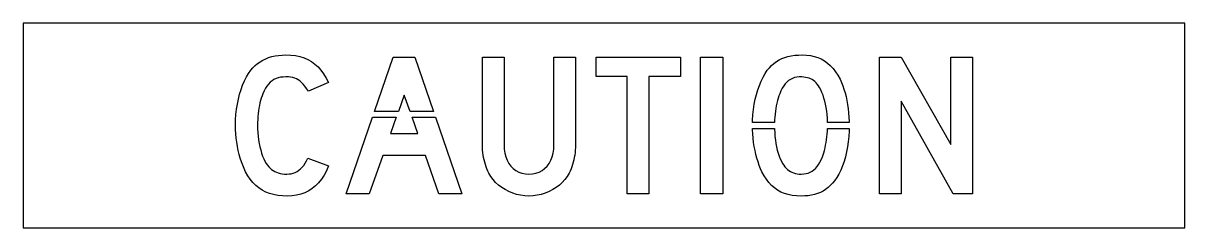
# Model space of a CAD drawing. Extents: x 0 to 102, y 0 to 18.
import ezdxf

# ---------------------------------------------------------------- set-up
doc = ezdxf.new("R2010")
doc.units = 0
doc.layers.add('CUT', color=7, linetype='Continuous')
doc.layers.add('OUTSIDE', color=1, linetype='Continuous')

msp = doc.modelspace()

# ---------------------------------------------------------------- linework, layer by layer
at = {"layer": 'CUT'}
for points in [[(25.9374, 3.9684), (25.6686, 3.6924), (25.3782, 3.4524), (25.0686, 3.2496), (24.7362, 3.084), (24.3822, 2.9556), (24.0078, 2.8632), (23.6094, 2.808), (23.1894, 2.79), (22.7598, 2.8032), (22.3566, 2.8464), (21.9774, 2.9172), (21.6222, 3.0192), (21.2898, 3.15), (20.979, 3.3108), (20.6886, 3.5028), (20.4198, 3.7248), (20.169, 3.9792), (19.9374, 4.266), (19.7238, 4.5852), (19.5258, 4.9368), (19.3938, 5.2092), (19.2702, 5.4996), (19.1574, 5.8056), (19.0542, 6.1272), (18.9606, 6.4608), (18.879, 6.8052), (18.8082, 7.1604), (18.7494, 7.5228), (18.7026, 7.8912), (18.669, 8.2656), (18.6486, 8.6424), (18.6414, 9.0216), (18.6522, 9.4944), (18.6834, 9.9648), (18.7338, 10.4292), (18.8046, 10.8852), (18.8934, 11.328), (19.0002, 11.7576), (19.1238, 12.1692), (19.2654, 12.5616), (19.4238, 12.9288), (19.5966, 13.2708), (19.7862, 13.5828), (19.989, 13.8636), (20.175, 14.076), (20.3718, 14.2704), (20.5818, 14.4468), (20.805, 14.6052), (21.0402, 14.7456), (21.2898, 14.868), (21.5514, 14.9724), (21.8262, 15.0576), (22.1154, 15.1248), (22.4166, 15.1716), (22.7334, 15.2004), (23.0634, 15.21), (23.5014, 15.1944), (23.9142, 15.1464), (24.2994, 15.066), (24.6618, 14.952), (25.0002, 14.8032), (25.3158, 14.6208), (25.611, 14.4036), (25.8858, 14.1504), (26.1414, 13.86), (26.3802, 13.5336), (26.6034, 13.17), (26.8098, 12.768), (25.0422, 12.0108), (24.879, 12.2472), (24.7254, 12.4548), (24.579, 12.6348), (24.435, 12.7872), (24.2922, 12.9156), (24.147, 13.0212), (23.997, 13.1052), (23.8386, 13.1712), (23.6682, 13.218), (23.4846, 13.2504), (23.2842, 13.2684), (23.0634, 13.2732), (22.8282, 13.2648), (22.6062, 13.2372), (22.3974, 13.1916), (22.2018, 13.1256), (22.0182, 13.0392), (21.8478, 12.9312), (21.687, 12.8016), (21.5382, 12.6504), (21.399, 12.474), (21.2706, 12.2748), (21.1518, 12.0504), (21.0414, 11.7996), (20.9706, 11.6148), (20.9058, 11.4156), (20.8458, 11.2056), (20.7906, 10.986), (20.7426, 10.7568), (20.6994, 10.5216), (20.6634, 10.2792), (20.6334, 10.032), (20.6094, 9.7812), (20.5926, 9.528), (20.5818, 9.2748), (20.5782, 9.0216), (20.5854, 8.6952), (20.6022, 8.3712), (20.6322, 8.0508), (20.6718, 7.7364), (20.7234, 7.4292), (20.7846, 7.1316), (20.8542, 6.846), (20.9346, 6.5724), (21.0234, 6.3156), (21.1194, 6.0744), (21.225, 5.8536), (21.3366, 5.6532), (21.4446, 5.502), (21.5586, 5.3652), (21.6786, 5.2416), (21.8058, 5.1312), (21.9414, 5.0352), (22.0842, 4.9524), (22.2354, 4.8828), (22.3974, 4.8264), (22.5678, 4.782), (22.7502, 4.7508), (22.9422, 4.7328), (23.1474, 4.7268), (23.343, 4.7352), (23.5302, 4.7616), (23.709, 4.8072), (23.8806, 4.8708), (24.0438, 4.9548), (24.1998, 5.058), (24.3486, 5.1816), (24.4914, 5.3256), (24.627, 5.49), (24.7578, 5.6772), (24.8814, 5.8848), (25.0002, 6.1152), (26.8098, 5.442), (26.6214, 5.0184), (26.4138, 4.632), (26.1858, 4.2816)], [(34.389, 15), (36.0258, 10.2404), (33.9645, 10.2404), (33.4626, 11.6736), (32.9433, 10.2404), (30.8578, 10.2404), (32.4942, 15)], [(48.4278, 6.3984), (48.3918, 6.1836), (48.3474, 5.9736), (48.297, 5.7684), (48.2394, 5.5668), (48.1758, 5.37), (48.105, 5.1792), (48.0294, 4.992), (47.9478, 4.8108), (47.7738, 4.5228), (47.5686, 4.2516), (47.3358, 3.9972), (47.0778, 3.762), (46.7958, 3.5484), (46.4946, 3.3576), (46.1766, 3.192), (45.8418, 3.0516), (45.4962, 2.94), (45.141, 2.8572), (44.7774, 2.8068), (44.4102, 2.79), (44.0442, 2.8068), (43.6806, 2.8572), (43.3254, 2.94), (42.9798, 3.0516), (42.645, 3.192), (42.327, 3.3576), (42.0258, 3.5484), (41.7438, 3.762), (41.4858, 3.9972), (41.253, 4.2516), (41.0478, 4.5228), (40.8738, 4.8108), (40.7922, 4.992), (40.7166, 5.1792), (40.6458, 5.37), (40.5822, 5.5668), (40.5246, 5.7684), (40.4742, 5.9736), (40.4298, 6.1836), (40.3938, 6.3984), (40.365, 6.6168), (40.3434, 6.8388), (40.3314, 7.0644), (40.3266, 7.2948), (40.3266, 15), (42.2214, 15), (42.2214, 7.2948), (42.2394, 6.9168), (42.2934, 6.564), (42.3798, 6.2364), (42.4986, 5.9364), (42.6486, 5.6664), (42.8262, 5.4264), (43.0326, 5.2188), (43.263, 5.046), (43.5186, 4.908), (43.7958, 4.8084), (44.0934, 4.7472), (44.4102, 4.7268), (44.7282, 4.7472), (45.0258, 4.8084), (45.303, 4.908), (45.5586, 5.046), (45.789, 5.2188), (45.9954, 5.4264), (46.173, 5.6664), (46.323, 5.9364), (46.4418, 6.2364), (46.5282, 6.564), (46.5822, 6.9168), (46.6002, 7.2948), (46.6002, 15), (48.495, 15), (48.495, 7.2948), (48.4902, 7.0644), (48.4782, 6.8388), (48.4566, 6.6168)], [(53.0418, 13.3152), (50.3058, 13.3152), (50.3058, 15), (57.7158, 15), (57.7158, 13.3152), (54.9366, 13.3152), (54.9366, 3), (53.0418, 3)], [(61.4214, 3), (59.4846, 3), (59.4846, 15), (61.4214, 15)], [(70.5138, 10.5756), (70.4586, 10.8684), (70.3926, 11.1492), (70.3182, 11.418), (70.2342, 11.6736), (70.1406, 11.9136), (70.0386, 12.1392), (69.927, 12.3468), (69.8298, 12.498), (69.729, 12.6324), (69.6246, 12.7524), (69.513, 12.8592), (69.3966, 12.9516), (69.2742, 13.032), (69.1446, 13.0992), (69.0066, 13.1556), (68.8614, 13.2), (68.7066, 13.2348), (68.5422, 13.2588), (68.3682, 13.2732), (68.1438, 13.2732), (67.9326, 13.2528), (67.7346, 13.2096), (67.5486, 13.1448), (67.3746, 13.0572), (67.2114, 12.9468), (67.0578, 12.8148), (66.915, 12.6588), (66.7818, 12.48), (66.657, 12.2772), (66.5406, 12.0504), (66.4314, 11.7996), (66.3606, 11.6136), (66.2958, 11.4132), (66.2358, 11.1996), (66.1806, 10.9752), (66.1326, 10.7412), (66.0894, 10.5), (66.0534, 10.2528), (66.0234, 10.0008), (65.9994, 9.7452), (65.9826, 9.4896), (65.9726, 9.251), (64.0374, 9.251), (64.0422, 9.4692), (64.0734, 9.9492), (64.1238, 10.4172), (64.1922, 10.872), (64.2798, 11.3124), (64.3842, 11.7372), (64.5054, 12.144), (64.6434, 12.5316), (64.7958, 12.8988), (64.9626, 13.2444), (65.1438, 13.566), (65.337, 13.8636), (65.5218, 14.0844), (65.7174, 14.2848), (65.9238, 14.4648), (66.1434, 14.6244), (66.3762, 14.7636), (66.621, 14.8848), (66.8814, 14.9856), (67.155, 15.0672), (67.4454, 15.1308), (67.7502, 15.1752), (68.0718, 15.2016), (68.4114, 15.21), (68.7798, 15.1968), (69.1314, 15.1536), (69.4638, 15.0828), (69.7782, 14.9808), (70.077, 14.85), (70.3578, 14.6892), (70.6242, 14.4972), (70.875, 14.2752), (71.1114, 14.0208), (71.3334, 13.734), (71.541, 13.4148), (71.7378, 13.0632), (71.859, 12.7908), (71.9718, 12.5004), (72.075, 12.1944), (72.1686, 11.8728), (72.2526, 11.5392), (72.327, 11.1948), (72.3894, 10.8396), (72.4422, 10.4772), (72.483, 10.1088), (72.513, 9.7344), (72.531, 9.3576), (72.5327, 9.251), (70.6383, 9.251), (70.6374, 9.3132), (70.6218, 9.6408), (70.5954, 9.9612), (70.5594, 10.2732)], [(75.1902, 3), (75.1902, 15), (77.085, 15), (81.4638, 7.3368), (81.4638, 15), (83.3586, 15), (83.3586, 3), (81.6738, 3), (77.085, 11.1264), (77.085, 3)], [(32.7615, 9.7384), (32.2422, 8.3052), (34.6422, 8.3052), (34.1403, 9.7384), (36.1985, 9.7384), (38.5158, 3), (36.495, 3), (35.3154, 6.3684), (31.5678, 6.3684), (30.3894, 3), (28.3686, 3), (30.6853, 9.7384)], [(72.081, 5.8308), (71.9442, 5.4384), (71.7906, 5.0712), (71.6214, 4.7292), (71.4342, 4.4172), (71.2314, 4.1364), (71.0574, 3.9156), (70.8702, 3.7152), (70.671, 3.5352), (70.4598, 3.3756), (70.2366, 3.2364), (70.0002, 3.1152), (69.7518, 3.0144), (69.4914, 2.9328), (69.219, 2.8692), (68.9334, 2.8248), (68.6358, 2.7984), (68.3262, 2.79), (67.9182, 2.8032), (67.5354, 2.8464), (67.1778, 2.9172), (66.8418, 3.0192), (66.5286, 3.15), (66.237, 3.3108), (65.9658, 3.5028), (65.7126, 3.7248), (65.4786, 3.9792), (65.2614, 4.266), (65.0598, 4.5852), (64.8738, 4.9368), (64.7514, 5.2008), (64.6362, 5.4876), (64.5294, 5.7936), (64.431, 6.1152), (64.3422, 6.4524), (64.263, 6.8004), (64.1958, 7.1568), (64.1382, 7.5192), (64.0926, 7.8852), (64.059, 8.2524), (64.0386, 8.6184), (64.036, 8.749), (65.9726, 8.749), (65.9742, 8.6628), (65.9898, 8.346), (66.015, 8.0328), (66.051, 7.7232), (66.0978, 7.4208), (66.153, 7.1268), (66.2178, 6.8424), (66.2934, 6.5712), (66.3774, 6.3144), (66.471, 6.0744), (66.573, 5.8536), (66.6846, 5.6532), (66.7818, 5.502), (66.885, 5.3652), (66.9942, 5.2416), (67.1106, 5.1312), (67.233, 5.0352), (67.3638, 4.9524), (67.5018, 4.8828), (67.6482, 4.8264), (67.8042, 4.782), (67.9686, 4.7508), (68.1426, 4.7328), (68.3262, 4.7268), (68.541, 4.7364), (68.7414, 4.7652), (68.9298, 4.8156), (69.1062, 4.8852), (69.2718, 4.9764), (69.4266, 5.0892), (69.5718, 5.2236), (69.7086, 5.3808), (69.837, 5.5608), (69.957, 5.7648), (70.071, 5.9916), (70.179, 6.2424), (70.2414, 6.4104), (70.3014, 6.6), (70.3578, 6.8064), (70.4118, 7.026), (70.461, 7.2588), (70.5054, 7.5), (70.545, 7.7472), (70.5786, 7.998), (70.6062, 8.2488), (70.6254, 8.4984), (70.6386, 8.742), (70.6387, 8.749), (72.5323, 8.749), (72.5274, 8.5056), (72.4986, 8.0352), (72.4518, 7.5708), (72.3858, 7.1148), (72.3018, 6.672), (72.1998, 6.2424)]]:
    msp.add_lwpolyline(points, close=True, dxfattribs=at)
at = {"layer": 'OUTSIDE'}
msp.add_lwpolyline([(0, 0), (102, 0), (102, 18), (0, 18)], close=True, dxfattribs=at)

doc.saveas('drawing.dxf')
